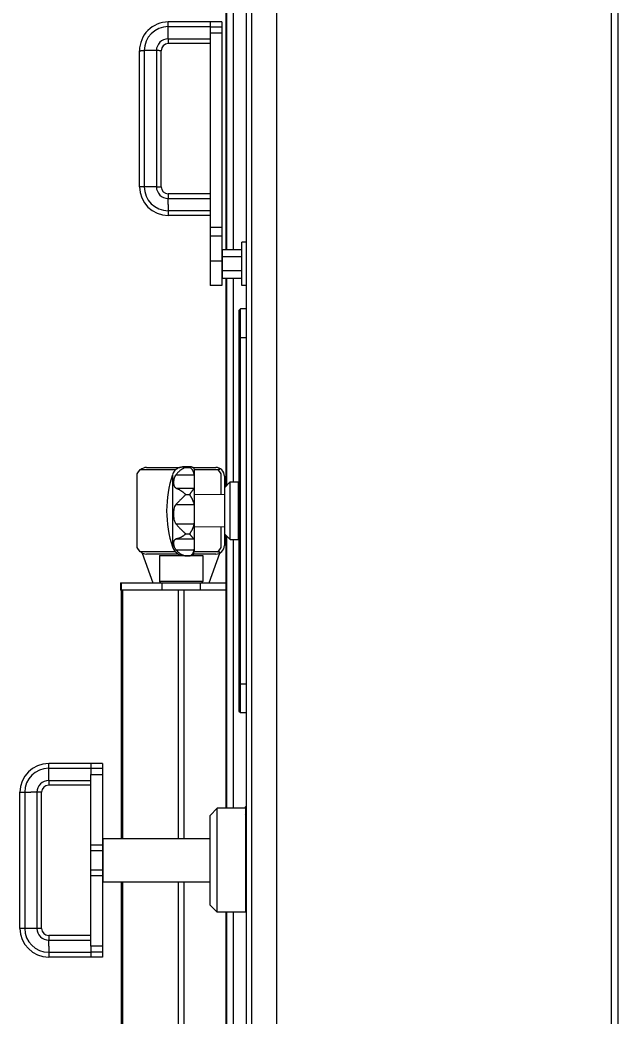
# Model space of a CAD drawing. Header units: millimetres. Extents: x -187347 to 135007, y -6415 to 292048.
# Drawn here: x -39661 to -39247, y 94960 to 95650 of the extents above; entities that cross this region are included whole.
import ezdxf

# ---------------------------------------------------------------- set-up
doc = ezdxf.new("R2010")
doc.units = ezdxf.units.MM
doc.header["$LTSCALE"] = 100
doc.layers.add('Layout Cabinplant', color=30, linetype='Continuous')

# ---------------------------------------------------------------- blocks, each defined once
blk = doc.blocks.new('Denester')
at = {"layer": 'Layout Cabinplant', "color": 0, "linetype": 'Continuous'}
for p, q in [((-896.9, -803.28), (-896.9, -2819.53)), ((-665.37, -853.03), (-665.37, -2813.03)), ((-660.65, -2813.03), (-660.65, -853.03)), ((-931.83, -1177.03), (-931.83, -906.82)), ((-931.49, -906.82), (-931.49, -1177.03)), ((-926.73, -1177.03), (-926.73, -906.82)), ((-917.9, -999.03), (-917.9, -2810.53)), ((-913.9, -2790.53), (-913.9, -999.03)), ((-971.8, -1022.84), (-971.8, -1019.59)), ((-934.7, -1019.59), (-971.8, -1019.59)), ((-942.7, -1019.59), (-942.7, -1027.07)), ((-934.7, -1019.59), (-934.7, -1202.03)), ((-971.8, -1031.29), (-971.8, -1022.84)), ((-971.8, -1022.84), (-942.7, -1022.84)), ((-934.7, -1023.09), (-942.7, -1023.09)), ((-942.7, -1027.07), (-942.7, -1202.03)), ((-942.7, -1027.07), (-934.7, -1027.07)), ((-971.8, -1031.29), (-971.8, -1034.6)), ((-971.8, -1031.29), (-942.7, -1031.29)), ((-942.7, -1034.59), (-971.8, -1034.59)), ((-991.7, -1133.69), (-991.7, -1039.49)), ((-988.43, -1039.46), (-988.43, -1133.66)), ((-979.98, -1039.46), (-979.98, -1133.66)), ((-979.98, -1039.46), (-979.97, -1039.46)), ((-979.97, -1039.46), (-979.98, -1039.46)), ((-976.7, -1133.69), (-976.7, -1039.49)), ((-988.43, -1133.66), (-988.42, -1133.66)), ((-988.42, -1133.66), (-988.43, -1133.66)), ((-979.97, -1133.66), (-979.98, -1133.66)), ((-971.8, -1138.58), (-971.8, -1141.83)), ((-942.7, -1138.59), (-971.8, -1138.59)), ((-971.8, -1146.05), (-971.8, -1141.84)), ((-971.8, -1141.84), (-942.7, -1141.84)), ((-971.8, -1146.05), (-971.8, -1153.59)), ((-942.7, -1150.29), (-971.8, -1150.29)), ((-942.7, -1153.59), (-971.8, -1153.59)), ((-934.7, -1161.91), (-942.7, -1161.91)), ((-942.7, -1167.74), (-934.7, -1167.74)), ((-920.9, -1202.03), (-920.9, -1172.03)), ((-917.9, -1172.03), (-920.9, -1172.03)), ((-934.2, -1197.03), (-934.2, -1177.03)), ((-934.2, -1177.03), (-920.9, -1177.03)), ((-934.7, -1185.24), (-942.7, -1185.24)), ((-934.2, -1182.01), (-920.9, -1182.01)), ((-920.9, -1192.01), (-934.2, -1192.01)), ((-934.2, -1197.03), (-920.9, -1197.03)), ((-931.83, -1340.96), (-931.83, -1197.03)), ((-931.49, -1197.03), (-931.49, -1340.62)), ((-926.73, -1338.03), (-926.73, -1197.03)), ((-934.7, -1202.03), (-942.7, -1202.03)), ((-917.9, -1202.03), (-920.9, -1202.03)), ((-921.9, -1218.28), (-922.9, -1219.28)), ((-922.9, -1219.28), (-922.9, -1496.78)), ((-921.9, -1497.78), (-921.9, -1218.28)), ((-917.9, -1218.28), (-921.9, -1218.28)), ((-922.9, -1238.03), (-917.9, -1238.03)), ((-993.25, -1332.53), (-991.13, -1329.53)), ((-991.13, -1329.53), (-966.56, -1329.53)), ((-986.9, -1328.03), (-963.89, -1328.03)), ((-955.68, -1327.69), (-961.82, -1327.69)), ((-959.9, -1328.06), (-959.9, -1327.98)), ((-959.9, -1327.98), (-956.9, -1327.98)), ((-956.9, -1328.06), (-959.9, -1328.06)), ((-956.9, -1327.98), (-956.9, -1328.06)), ((-954.67, -1328.03), (-938.9, -1328.03)), ((-953.9, -1329.53), (-937.5, -1329.53)), ((-953.9, -1329.63), (-953.9, -1384.65)), ((-937.5, -1329.53), (-935.38, -1332.53)), ((-936.08, -1329.53), (-937.5, -1329.53)), ((-993.25, -1383.53), (-993.25, -1332.53)), ((-968.9, -1333.03), (-968.9, -1383.03)), ((-966.44, -1333.08), (-953.91, -1333.08)), ((-935.38, -1332.53), (-935.38, -1346.99)), ((-932.9, -1334.03), (-932.9, -1382.03)), ((-932.9, -1336.03), (-931.83, -1336.03)), ((-932.9, -1342.03), (-928.9, -1338.03)), ((-932.9, -1339.03), (-931.83, -1339.03)), ((-928.9, -1378.03), (-928.9, -1338.03)), ((-928.9, -1338.03), (-923.4, -1338.03)), ((-923.4, -1338.03), (-923.4, -1378.03)), ((-922.9, -1338.53), (-923.4, -1338.03)), ((-966.44, -1342.41), (-953.91, -1342.41)), ((-959.9, -1346.93), (-959.9, -1346.68)), ((-959.9, -1346.68), (-956.9, -1346.68)), ((-956.9, -1346.93), (-959.9, -1346.93)), ((-956.9, -1346.68), (-956.9, -1346.93)), ((-932.9, -1347.03), (-953.9, -1346.66)), ((-966.44, -1353.62), (-953.91, -1353.62)), ((-966.44, -1367.15), (-953.91, -1367.15)), ((-932.9, -1369.03), (-953.9, -1369.4)), ((-935.38, -1369.07), (-935.38, -1383.53)), ((-966.44, -1377.48), (-953.91, -1377.48)), ((-959.9, -1374.16), (-959.9, -1373.93)), ((-959.9, -1373.93), (-956.9, -1373.93)), ((-956.9, -1374.16), (-959.9, -1374.16)), ((-956.9, -1373.93), (-956.9, -1374.16)), ((-932.9, -1374.03), (-928.9, -1378.03)), ((-932.9, -1377.03), (-931.83, -1377.03)), ((-932.9, -1380.03), (-931.83, -1380.03)), ((-931.83, -1564.03), (-931.83, -1375.1)), ((-931.49, -1375.44), (-931.49, -1564.03)), ((-928.9, -1378.03), (-923.4, -1378.03)), ((-926.73, -1564.03), (-926.73, -1378.03)), ((-922.9, -1377.53), (-923.4, -1378.03)), ((-991.13, -1386.53), (-993.25, -1383.53)), ((-966.67, -1386.53), (-991.13, -1386.53)), ((-989.78, -1387.28), (-982.4, -1408.03)), ((-966.44, -1385.02), (-953.91, -1385.02)), ((-953.9, -1384.65), (-953.9, -1386.53)), ((-937.5, -1386.53), (-953.9, -1386.53)), ((-943.41, -1408.03), (-936.02, -1387.28)), ((-935.38, -1383.53), (-937.5, -1386.53)), ((-937.5, -1386.53), (-936.08, -1386.53)), ((-964.8, -1388.03), (-986.9, -1388.03)), ((-977.9, -1389.03), (-977.9, -1407.03)), ((-977.9, -1389.03), (-962.55, -1389.03)), ((-964.47, -1388.23), (-963.65, -1388.64)), ((-956.34, -1389.29), (-960.62, -1389.29)), ((-959.9, -1389.24), (-959.9, -1389.2)), ((-959.9, -1389.2), (-956.9, -1389.2)), ((-956.9, -1389.24), (-959.9, -1389.24)), ((-956.9, -1389.2), (-956.9, -1389.24)), ((-955.3, -1389.03), (-947.9, -1389.03)), ((-954.43, -1388.23), (-954.78, -1388.64)), ((-938.9, -1388.03), (-954.3, -1388.03)), ((-947.9, -1389.03), (-947.9, -1407.03)), ((-1004.71, -1408.03), (-1004.71, -1413.03)), ((-1004.71, -1408.03), (-931.83, -1408.03)), ((-1004.16, -1413.03), (-1004.16, -1408.03)), ((-977.9, -1407.03), (-976.9, -1408.03)), ((-947.9, -1407.03), (-977.9, -1407.03)), ((-976.26, -1408.03), (-976.26, -1413.03)), ((-949.55, -1413.03), (-949.55, -1408.03)), ((-947.9, -1407.03), (-948.9, -1408.03)), ((-931.83, -1413.03), (-1004.71, -1413.03)), ((-1004.08, -1585.03), (-1004.08, -1413.03)), ((-1003.21, -1585.03), (-1003.21, -1413.03)), ((-965.02, -1413.03), (-965.02, -1585.03)), ((-960.78, -1585.03), (-960.78, -1413.03)), ((-917.9, -1478.03), (-922.9, -1478.03)), ((-922.9, -1496.78), (-921.9, -1497.78)), ((-921.9, -1497.78), (-917.9, -1497.78)), ((-1054.47, -1536.3), (-1054.47, -1533.03)), ((-1017.37, -1533.03), (-1054.47, -1533.03)), ((-1054.47, -1544.75), (-1054.47, -1536.3)), ((-1054.47, -1536.3), (-1025.37, -1536.3)), ((-1025.37, -1533.03), (-1025.37, -1540.54)), ((-1017.37, -1536.56), (-1025.37, -1536.56)), ((-1017.37, -1533.03), (-1017.37, -1667.03)), ((-1054.47, -1544.75), (-1054.47, -1548.04)), ((-1054.47, -1544.75), (-1025.37, -1544.75)), ((-1025.37, -1659.51), (-1025.37, -1540.54)), ((-1025.37, -1540.54), (-1017.37, -1540.54)), ((-1074.37, -1647.13), (-1074.37, -1552.93)), ((-1074.37, -1552.93), (-1071.1, -1552.93)), ((-1071.1, -1552.93), (-1071.1, -1647.13)), ((-1071.1, -1552.93), (-1066.87, -1552.93)), ((-1059.36, -1552.93), (-1066.87, -1552.93)), ((-1062.65, -1552.93), (-1062.65, -1647.13)), ((-1059.37, -1647.13), (-1059.37, -1552.93)), ((-1025.37, -1548.03), (-1054.47, -1548.03)), ((-937.9, -1564.03), (-942.9, -1569.03)), ((-937.9, -1636.03), (-937.9, -1564.03)), ((-918.4, -1564.03), (-937.9, -1564.03)), ((-918.77, -1564.03), (-917.9, -1562.86)), ((-918.4, -1564.03), (-918.4, -1636.03)), ((-917.9, -1566.18), (-918.4, -1566.85)), ((-942.9, -1631.03), (-942.9, -1569.03)), ((-918.4, -1568.54), (-917.9, -1567.87)), ((-917.9, -1568.71), (-918.4, -1569.38)), ((-1016.87, -1615.03), (-1016.87, -1585.03)), ((-1016.87, -1585.03), (-942.9, -1585.03)), ((-918.4, -1585.03), (-917.9, -1585.03)), ((-1017.37, -1589.6), (-1025.37, -1589.6)), ((-1025.37, -1593.23), (-1017.37, -1593.23)), ((-1017.37, -1606.83), (-1025.37, -1606.83)), ((-1025.37, -1610.46), (-1017.37, -1610.46)), ((-1016.87, -1615.03), (-942.9, -1615.03)), ((-1004.08, -2029.35), (-1004.08, -1615.03)), ((-1003.21, -2029.45), (-1003.21, -1615.03)), ((-965.02, -1615.03), (-965.02, -2173.53)), ((-960.78, -2173.53), (-960.78, -1615.03)), ((-918.4, -1615.03), (-917.9, -1615.03)), ((-937.9, -1636.03), (-942.9, -1631.03)), ((-918.4, -1636.03), (-937.9, -1636.03)), ((-931.83, -1752), (-931.83, -1636.03)), ((-931.49, -1636.03), (-931.49, -1752.41)), ((-926.73, -1757.2), (-926.73, -1636.03)), ((-1071.1, -1647.13), (-1074.37, -1647.13)), ((-1062.65, -1647.13), (-1071.1, -1647.13)), ((-1059.36, -1647.13), (-1062.65, -1647.13)), ((-1054.47, -1652.02), (-1054.47, -1655.3)), ((-1025.37, -1652.03), (-1054.47, -1652.03)), ((-1054.47, -1659.52), (-1054.47, -1655.3)), ((-1054.47, -1655.3), (-1025.37, -1655.3)), ((-1054.47, -1659.52), (-1054.47, -1667.03)), ((-1025.37, -1659.51), (-1025.37, -1667.03)), ((-1017.37, -1659.51), (-1025.37, -1659.51)), ((-1025.37, -1663.5), (-1017.37, -1663.5)), ((-1025.37, -1663.75), (-1054.47, -1663.75)), ((-1017.37, -1667.03), (-1054.47, -1667.03))]:
    blk.add_line(p, q, dxfattribs=at)
for centre, radius, start, end in [((-971.8, -1039.49), 19.89, 89.99999, 179.99999), ((-971.8, -1039.46), 16.61, 90.00002, 179.99976), ((-971.8, -1039.46), 8.17, 90.00019, 179.99958), ((-971.8, -1039.49), 4.89, 89.99951, 179.99946), ((-984.61, -2137.87), 1098.41, 89.97846, 90.19897), ((-983.79, -2142.34), 1102.89, 89.80202, 90.02144), ((-983.79, -2137.1), 1097.64, 89.80098, 90.02138), ((-971.8, -1133.69), 19.89, 180.00001, 270.00001), ((-984.61, -2235.77), 1102.12, 89.97872, 90.19803), ((-971.8, -1133.66), 16.61, 180.00024, 269.99998), ((-983.79, -2231.3), 1097.64, 89.80098, 90.02138), ((-971.8, -1133.66), 8.17, 180.00042, 269.99981), ((-971.8, -1133.69), 4.89, 180.00054, 270.00049), ((-986.9, -1334.03), 6, 90, 131.34151), ((-959.53, -1336.52), 10, 143.00605, 159.55457), ((-938.9, -1334.03), 6, 0, 90), ((-892.78, -1358.03), 80.12, 161.81945, 198.18055), ((-963.04, -1333.5), 9.14, 359.96677, 2.62701), ((-964.68, -1354.08), 10.78, 359.96366, 2.4192), ((-965.71, -1366.67), 11.81, 357.68911, 0.03984), ((-986.9, -1382.03), 6, 228.66342, 270), ((-959.53, -1379.54), 10, 200.44543, 240.3863), ((-956.9, -1386.53), 3, 325.46757, 0), ((-961.08, -1384.65), 7.18, 357.03683, 0.03495), ((-958.05, -1386.43), 4.15, 358.61996, 0.00802), ((-938.9, -1382.03), 6, 270, 0), ((-1054.47, -1552.93), 19.89, 90, 180), ((-1054.47, -1552.93), 16.61, 90, 180), ((-1054.47, -1552.93), 8.17, 90, 180), ((-1054.47, -1552.93), 4.89, 90, 180), ((-1054.47, -1647.13), 19.89, 180, 270), ((-1054.47, -1647.13), 16.61, 180, 270), ((-1054.47, -1647.13), 8.17, 180, 270), ((-1054.47, -1647.13), 4.89, 180, 270)]:
    blk.add_arc(centre, radius, start, end, dxfattribs=at)
for points, knots in [([(-991.7, -1039.49), (-991.7, -1039.49), (-991.69, -1039.49), (-991.68, -1039.49), (-991.66, -1039.49), (-991.62, -1039.49), (-991.56, -1039.48), (-991.46, -1039.48), (-991.34, -1039.48), (-991.2, -1039.48), (-991.02, -1039.48), (-990.75, -1039.47), (-990.34, -1039.47), (-989.78, -1039.47), (-989.13, -1039.46), (-988.67, -1039.46), (-988.43, -1039.46)], [0, 0, 0, 0, 0.001944, 0.005835, 0.011678, 0.019471, 0.040904, 0.070113, 0.107048, 0.151655, 0.203876, 0.26363, 0.405358, 0.576023, 0.774669, 1, 1, 1, 1]), ([(-976.73, -1039.49), (-976.77, -1039.49), (-976.89, -1039.48), (-977.09, -1039.48), (-977.38, -1039.48), (-977.93, -1039.47), (-978.8, -1039.47), (-979.54, -1039.46), (-979.97, -1039.46)], [0, 0, 0, 0, 0.038675, 0.102918, 0.192444, 0.306796, 0.607742, 1, 1, 1, 1]), ([(-976.69, -1039.49), (-976.69, -1039.49), (-976.7, -1039.49), (-976.7, -1039.49), (-976.72, -1039.49), (-976.73, -1039.49), (-976.73, -1039.49)], [0, 0, 0, 0, 0.065376, 0.252952, 0.56441, 1, 1, 1, 1]), ([(-991.66, -1133.69), (-991.67, -1133.69), (-991.68, -1133.69), (-991.69, -1133.69), (-991.7, -1133.69), (-991.7, -1133.69), (-991.7, -1133.69)], [0, 0, 0, 0, 0.43559, 0.747048, 0.934624, 1, 1, 1, 1]), ([(-988.43, -1133.66), (-988.85, -1133.66), (-989.6, -1133.67), (-990.47, -1133.67), (-991.01, -1133.68), (-991.3, -1133.68), (-991.51, -1133.68), (-991.62, -1133.68), (-991.66, -1133.69)], [0, 0, 0, 0, 0.392256, 0.693201, 0.807552, 0.897079, 0.961323, 1, 1, 1, 1]), ([(-979.97, -1133.66), (-979.54, -1133.66), (-978.8, -1133.67), (-977.93, -1133.67), (-977.38, -1133.68), (-977.09, -1133.68), (-976.89, -1133.68), (-976.77, -1133.68), (-976.73, -1133.69)], [0, 0, 0, 0, 0.392256, 0.693201, 0.807552, 0.897079, 0.961323, 1, 1, 1, 1]), ([(-976.73, -1133.69), (-976.73, -1133.69), (-976.71, -1133.69), (-976.7, -1133.69), (-976.69, -1133.69)], [0, 0, 0, 0, 0.364514, 1, 1, 1, 1]), ([(-963.65, -1327.93), (-964.14, -1328.1), (-965.02, -1328.48), (-966.13, -1329.17), (-966.85, -1329.76), (-967.27, -1330.2), (-967.44, -1330.41), (-967.52, -1330.51)], [0, 0, 0, 0, 0.329, 0.607376, 0.830482, 0.921701, 1, 1, 1, 1]), ([(-959.9, -1328.06), (-959.92, -1328.08), (-959.98, -1328.11), (-960.1, -1328.16), (-960.27, -1328.23), (-960.47, -1328.32), (-960.68, -1328.41), (-960.9, -1328.51), (-961.19, -1328.64), (-961.55, -1328.83), (-961.98, -1329.07), (-962.4, -1329.33), (-962.83, -1329.62), (-963.4, -1330.03), (-964.1, -1330.6), (-964.91, -1331.35), (-965.7, -1332.18), (-966.19, -1332.77), (-966.44, -1333.08)], [0, 0, 0, 0, 0.010007, 0.022081, 0.04806, 0.075082, 0.102829, 0.130985, 0.159481, 0.217421, 0.276538, 0.336809, 0.398231, 0.460797, 0.589314, 0.722271, 0.859351, 1, 1, 1, 1]), ([(-963.65, -1327.93), (-963.35, -1327.85), (-962.75, -1327.73), (-962.13, -1327.69), (-961.82, -1327.69)], [0, 0, 0, 0, 0.500846, 1, 1, 1, 1]), ([(-961.82, -1327.69), (-961.65, -1327.69), (-961.4, -1327.7), (-961.07, -1327.73), (-960.82, -1327.76), (-960.57, -1327.79), (-960.37, -1327.83), (-960.21, -1327.87), (-960.1, -1327.9), (-959.99, -1327.93), (-959.93, -1327.96), (-959.9, -1327.98)], [0, 0, 0, 0, 0.256119, 0.384498, 0.513048, 0.641465, 0.769048, 0.831715, 0.892794, 0.951179, 1, 1, 1, 1]), ([(-956.9, -1327.98), (-956.89, -1327.98), (-956.87, -1327.98), (-956.85, -1327.97), (-956.83, -1327.97)], [0, 0, 0, 0, 0.294728, 1, 1, 1, 1]), ([(-953.91, -1333.08), (-953.93, -1332.77), (-954.02, -1332.17), (-954.27, -1331.32), (-954.6, -1330.55), (-954.93, -1329.97), (-955.21, -1329.55), (-955.43, -1329.27), (-955.66, -1329.01), (-955.89, -1328.77), (-956.09, -1328.59), (-956.25, -1328.45), (-956.37, -1328.36), (-956.49, -1328.27), (-956.59, -1328.21), (-956.68, -1328.16), (-956.74, -1328.12), (-956.81, -1328.08), (-956.87, -1328.06), (-956.9, -1328.06)], [0, 0, 0, 0, 0.152361, 0.297812, 0.435253, 0.564133, 0.625308, 0.684292, 0.741103, 0.795764, 0.848315, 0.873831, 0.898862, 0.923437, 0.947649, 0.959677, 0.971793, 0.98434, 1, 1, 1, 1]), ([(-956.83, -1327.97), (-956.78, -1327.95), (-956.68, -1327.9), (-956.53, -1327.85), (-956.38, -1327.8), (-956.2, -1327.75), (-955.96, -1327.7), (-955.78, -1327.69), (-955.68, -1327.69)], [0, 0, 0, 0, 0.143474, 0.27546, 0.403164, 0.527552, 0.768172, 1, 1, 1, 1]), ([(-955.68, -1327.69), (-955.53, -1327.69), (-955.21, -1327.73), (-954.91, -1327.85), (-954.78, -1327.93)], [0, 0, 0, 0, 0.503263, 1, 1, 1, 1]), ([(-954.78, -1327.93), (-954.61, -1328.06), (-954.34, -1328.33), (-954.07, -1328.78), (-953.93, -1329.22), (-953.9, -1329.5), (-953.9, -1329.63)], [0, 0, 0, 0, 0.312677, 0.574148, 0.79957, 1, 1, 1, 1]), ([(-966.44, -1342.41), (-966.57, -1342.29), (-966.82, -1342.04), (-967.14, -1341.63), (-967.4, -1341.17), (-967.67, -1340.51), (-967.88, -1339.6), (-967.95, -1338.42), (-967.86, -1337.15), (-967.61, -1335.81), (-967.15, -1334.42), (-966.7, -1333.52), (-966.44, -1333.08)], [0, 0, 0, 0, 0.05344, 0.105484, 0.157189, 0.209502, 0.318471, 0.435818, 0.562668, 0.699187, 0.845135, 1, 1, 1, 1]), ([(-966.44, -1342.41), (-966.18, -1342.47), (-965.66, -1342.63), (-964.87, -1342.97), (-964.06, -1343.4), (-963.38, -1343.82), (-962.82, -1344.2), (-962.39, -1344.5), (-961.97, -1344.82), (-961.54, -1345.15), (-961.18, -1345.44), (-960.9, -1345.68), (-960.68, -1345.86), (-960.47, -1346.05), (-960.3, -1346.21), (-960.16, -1346.34), (-960.03, -1346.48), (-959.94, -1346.59), (-959.9, -1346.68)], [0, 0, 0, 0, 0.099575, 0.207889, 0.324376, 0.448277, 0.512746, 0.578747, 0.646175, 0.714918, 0.784862, 0.820245, 0.855878, 0.891759, 0.92776, 0.945806, 0.964013, 1, 1, 1, 1]), ([(-956.9, -1346.68), (-956.88, -1346.68), (-956.85, -1346.66), (-956.81, -1346.61), (-956.77, -1346.57), (-956.73, -1346.5), (-956.68, -1346.43), (-956.61, -1346.33), (-956.55, -1346.24), (-956.47, -1346.11), (-956.37, -1345.96), (-956.25, -1345.77), (-956.13, -1345.59), (-956.01, -1345.42), (-955.86, -1345.18), (-955.66, -1344.9), (-955.44, -1344.58), (-955.22, -1344.27), (-954.95, -1343.89), (-954.64, -1343.47), (-954.35, -1343.08), (-954.16, -1342.81), (-954.05, -1342.65), (-953.96, -1342.52), (-953.92, -1342.44), (-953.91, -1342.41)], [0, 0, 0, 0, 0.01132, 0.022399, 0.033417, 0.044376, 0.066184, 0.087863, 0.109423, 0.130864, 0.173381, 0.215392, 0.256868, 0.297777, 0.338086, 0.416771, 0.492621, 0.565303, 0.634454, 0.760551, 0.866997, 0.911321, 0.948792, 0.978584, 1, 1, 1, 1]), ([(-953.91, -1342.41), (-953.91, -1342.39), (-953.9, -1342.31), (-953.9, -1342.24), (-953.9, -1342.18)], [0, 0, 0, 0, 0.246662, 1, 1, 1, 1]), ([(-959.9, -1346.93), (-959.94, -1347.02), (-960.03, -1347.14), (-960.16, -1347.28), (-960.3, -1347.42), (-960.47, -1347.6), (-960.68, -1347.81), (-960.9, -1348.02), (-961.18, -1348.29), (-961.54, -1348.64), (-961.97, -1349.06), (-962.4, -1349.49), (-962.82, -1349.91), (-963.39, -1350.48), (-964.08, -1351.18), (-964.89, -1352.02), (-965.67, -1352.83), (-966.18, -1353.36), (-966.44, -1353.62)], [0, 0, 0, 0, 0.030982, 0.046768, 0.062493, 0.094089, 0.125874, 0.157751, 0.189722, 0.253868, 0.318194, 0.382585, 0.446923, 0.511087, 0.638358, 0.763233, 0.884335, 1, 1, 1, 1]), ([(-953.91, -1353.62), (-953.93, -1353.35), (-954.03, -1352.8), (-954.28, -1351.97), (-954.56, -1351.26), (-954.8, -1350.69), (-955, -1350.25), (-955.21, -1349.82), (-955.43, -1349.38), (-955.66, -1348.96), (-955.85, -1348.6), (-956.01, -1348.32), (-956.13, -1348.11), (-956.25, -1347.9), (-956.37, -1347.7), (-956.47, -1347.53), (-956.55, -1347.39), (-956.61, -1347.29), (-956.68, -1347.19), (-956.73, -1347.11), (-956.77, -1347.05), (-956.8, -1347.01), (-956.83, -1346.98), (-956.85, -1346.95), (-956.88, -1346.93), (-956.9, -1346.93)], [0, 0, 0, 0, 0.108884, 0.227224, 0.352138, 0.416244, 0.481069, 0.546364, 0.611904, 0.677483, 0.742911, 0.775512, 0.808009, 0.84038, 0.872606, 0.904667, 0.920631, 0.936549, 0.952419, 0.968248, 0.976151, 0.98406, 0.98802, 0.991978, 1, 1, 1, 1]), ([(-966.44, -1367.15), (-966.71, -1366.64), (-967.17, -1365.55), (-967.62, -1363.84), (-967.87, -1362.08), (-967.95, -1360.31), (-967.87, -1358.55), (-967.62, -1356.82), (-967.18, -1355.16), (-966.71, -1354.11), (-966.44, -1353.62)], [0, 0, 0, 0, 0.125448, 0.251847, 0.378788, 0.505626, 0.631676, 0.7563, 0.879063, 1, 1, 1, 1]), ([(-966.44, -1367.15), (-966.19, -1367.44), (-965.68, -1368.02), (-964.89, -1368.89), (-964.08, -1369.76), (-963.39, -1370.48), (-962.83, -1371.05), (-962.4, -1371.48), (-961.97, -1371.89), (-961.54, -1372.3), (-961.18, -1372.64), (-960.9, -1372.91), (-960.68, -1373.11), (-960.47, -1373.3), (-960.3, -1373.47), (-960.16, -1373.6), (-960.03, -1373.73), (-959.94, -1373.84), (-959.9, -1373.93)], [0, 0, 0, 0, 0.120961, 0.245673, 0.372577, 0.500394, 0.564306, 0.62806, 0.691544, 0.754652, 0.817278, 0.848375, 0.879301, 0.91005, 0.940504, 0.955605, 0.970717, 1, 1, 1, 1]), ([(-956.9, -1373.93), (-956.88, -1373.93), (-956.85, -1373.9), (-956.81, -1373.86), (-956.77, -1373.82), (-956.73, -1373.76), (-956.68, -1373.68), (-956.61, -1373.59), (-956.55, -1373.5), (-956.47, -1373.37), (-956.37, -1373.21), (-956.25, -1373.01), (-956.13, -1372.82), (-956.01, -1372.62), (-955.85, -1372.34), (-955.66, -1372), (-955.43, -1371.58), (-955.21, -1371.15), (-955, -1370.71), (-954.8, -1370.27), (-954.55, -1369.68), (-954.28, -1368.94), (-954.03, -1368.04), (-953.93, -1367.44), (-953.91, -1367.15)], [0, 0, 0, 0, 0.007806, 0.015305, 0.022758, 0.030191, 0.045074, 0.060009, 0.075009, 0.090079, 0.120423, 0.151035, 0.181899, 0.213, 0.244319, 0.307537, 0.371399, 0.43574, 0.500382, 0.565132, 0.629775, 0.757739, 0.882034, 1, 1, 1, 1]), ([(-966.44, -1385.02), (-966.7, -1384.64), (-967.15, -1383.86), (-967.6, -1382.66), (-967.86, -1381.52), (-967.95, -1380.48), (-967.88, -1379.53), (-967.67, -1378.83), (-967.39, -1378.34), (-967.14, -1378.01), (-966.82, -1377.72), (-966.57, -1377.56), (-966.44, -1377.48)], [0, 0, 0, 0, 0.167635, 0.320691, 0.459281, 0.583839, 0.695409, 0.796743, 0.845532, 0.894622, 0.94558, 1, 1, 1, 1]), ([(-959.9, -1374.16), (-959.94, -1374.24), (-960.03, -1374.34), (-960.16, -1374.47), (-960.3, -1374.59), (-960.47, -1374.73), (-960.68, -1374.9), (-960.9, -1375.06), (-961.18, -1375.27), (-961.54, -1375.52), (-961.97, -1375.81), (-962.39, -1376.07), (-962.82, -1376.32), (-963.38, -1376.62), (-964.06, -1376.94), (-964.87, -1377.24), (-965.66, -1377.43), (-966.18, -1377.48), (-966.44, -1377.48)], [0, 0, 0, 0, 0.035832, 0.054147, 0.072324, 0.108621, 0.144797, 0.180686, 0.216273, 0.286468, 0.355254, 0.422542, 0.488253, 0.552308, 0.675158, 0.790752, 0.898946, 1, 1, 1, 1]), ([(-953.91, -1377.48), (-953.92, -1377.48), (-953.93, -1377.48), (-953.96, -1377.46), (-954, -1377.44), (-954.06, -1377.4), (-954.16, -1377.32), (-954.3, -1377.21), (-954.45, -1377.07), (-954.62, -1376.9), (-954.81, -1376.71), (-955.01, -1376.5), (-955.22, -1376.26), (-955.44, -1376.01), (-955.67, -1375.73), (-955.86, -1375.49), (-956.01, -1375.29), (-956.13, -1375.14), (-956.25, -1374.98), (-956.37, -1374.81), (-956.47, -1374.67), (-956.55, -1374.56), (-956.61, -1374.48), (-956.68, -1374.39), (-956.73, -1374.32), (-956.77, -1374.26), (-956.81, -1374.22), (-956.85, -1374.18), (-956.88, -1374.16), (-956.9, -1374.16)], [0, 0, 0, 0, 0.004463, 0.011559, 0.021203, 0.033274, 0.064239, 0.103544, 0.150317, 0.203815, 0.263402, 0.32851, 0.398627, 0.473333, 0.552238, 0.634981, 0.677687, 0.721236, 0.765594, 0.810729, 0.856612, 0.879831, 0.903234, 0.926827, 0.950641, 0.962648, 0.97477, 0.987059, 1, 1, 1, 1]), ([(-953.9, -1377.64), (-953.9, -1377.62), (-953.9, -1377.57), (-953.91, -1377.52), (-953.91, -1377.48)], [0, 0, 0, 0, 0.255439, 1, 1, 1, 1]), ([(-966.44, -1385.02), (-966.2, -1385.31), (-965.7, -1385.86), (-964.91, -1386.62), (-964.1, -1387.28), (-963.4, -1387.76), (-962.83, -1388.1), (-962.4, -1388.33), (-961.98, -1388.53), (-961.55, -1388.71), (-961.19, -1388.84), (-960.9, -1388.94), (-960.68, -1389), (-960.47, -1389.06), (-960.27, -1389.11), (-960.1, -1389.15), (-959.98, -1389.18), (-959.92, -1389.19), (-959.9, -1389.2)], [0, 0, 0, 0, 0.14267, 0.280448, 0.413203, 0.541042, 0.603206, 0.664247, 0.724212, 0.783135, 0.84102, 0.869546, 0.897776, 0.925626, 0.952727, 0.978683, 0.990589, 1, 1, 1, 1]), ([(-956.9, -1389.2), (-956.87, -1389.2), (-956.82, -1389.19), (-956.72, -1389.17), (-956.61, -1389.13), (-956.49, -1389.09), (-956.33, -1389.01), (-956.12, -1388.91), (-955.89, -1388.76), (-955.66, -1388.58), (-955.35, -1388.31), (-954.98, -1387.9), (-954.59, -1387.32), (-954.14, -1386.38), (-953.95, -1385.58), (-953.91, -1385.02)], [0, 0, 0, 0, 0.017008, 0.029931, 0.054288, 0.078427, 0.102753, 0.152417, 0.203746, 0.25699, 0.312304, 0.429589, 0.556669, 0.694157, 1, 1, 1, 1]), ([(-960.62, -1389.29), (-961.13, -1389.29), (-962.17, -1389.18), (-963.17, -1388.86), (-963.65, -1388.64)], [0, 0, 0, 0, 0.492345, 1, 1, 1, 1]), ([(-959.9, -1389.24), (-959.92, -1389.25), (-959.97, -1389.26), (-960.05, -1389.27), (-960.14, -1389.27), (-960.26, -1389.28), (-960.42, -1389.29), (-960.55, -1389.29), (-960.62, -1389.29)], [0, 0, 0, 0, 0.092709, 0.208965, 0.333601, 0.46254, 0.728636, 1, 1, 1, 1]), ([(-956.34, -1389.29), (-956.39, -1389.29), (-956.47, -1389.29), (-956.6, -1389.28), (-956.71, -1389.26), (-956.81, -1389.25), (-956.87, -1389.24), (-956.9, -1389.24)], [0, 0, 0, 0, 0.228258, 0.459871, 0.698994, 0.828056, 1, 1, 1, 1]), ([(-954.78, -1388.64), (-954.89, -1388.75), (-955.12, -1388.94), (-955.51, -1389.14), (-955.92, -1389.27), (-956.2, -1389.29), (-956.34, -1389.29)], [0, 0, 0, 0, 0.263267, 0.513745, 0.757318, 1, 1, 1, 1])]:
    blk.add_open_spline(points, degree=3, knots=knots, dxfattribs=at)

msp = doc.modelspace()

# ---------------------------------------------------------------- block references
at = {"layer": 'Layout Cabinplant', "color": 30}
msp.add_blockref('Denester', (-38586.46, 96668.29, 0), dxfattribs=at)

doc.saveas('drawing.dxf')
